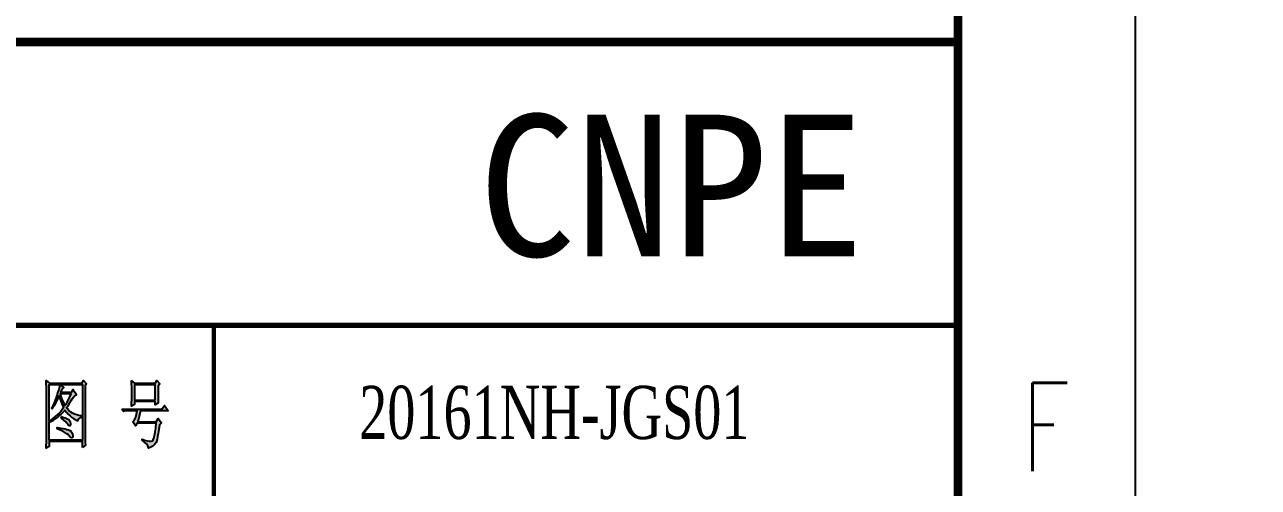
# Model space of a CAD drawing. Header units: inches. Extents: x 3186 to 109360, y -14990 to 740552.
# Drawn here: x 54351 to 57833, y 183849 to 185155 of the extents above; entities that cross this region are included whole.
import ezdxf
from ezdxf.enums import TextEntityAlignment as Align

# ---------------------------------------------------------------- set-up
doc = ezdxf.new("R2010")
doc.units = ezdxf.units.IN
doc.header["$MEASUREMENT"] = 0
for name, color, linetype in [('1', 7, 'Continuous'), ('PUB_TEXT', 7, 'Continuous'), ('图框', 4, 'Continuous')]:
    doc.layers.add(name, color=color, linetype=linetype)
doc.styles.add('HZ', font='txt_____.ttf', dxfattribs={"width": 0.7, "bigfont": 'HZTXT'})
doc.styles.get("Standard").update_dxf_attribs({"font": 'txt', "bigfont": 'gbcbig.shx'})
doc.styles.add('宋体', font='', dxfattribs={"width": 0.7})
doc.styles.get('宋体').set_extended_font_data('SimSun')
doc.dimstyles.new('Standard-yuanban', dxfattribs={"dimtxt": 800, "dimasz": 0.18, "dimexe": 0.18, "dimexo": 0.0625, "dimgap": 0.09, "dimtad": 0, "dimtih": 1, "dimtoh": 1, "dimdec": 4, "dimlfac": 0.02, "dimzin": 0, "dimdsep": 46, "dimtxsty": 'Standard', "dimcen": 0.09, "dimadec": 0, "dimazin": 0, "dimtfac": 1, "dimtdec": 4, "dimtofl": 0, "dimtmove": 0, "dimatfit": 3, "dimfxl": 1, "dimtolj": 1, "dimtzin": 0, "dimarcsym": 0})

# ---------------------------------------------------------------- blocks, each defined once
blk = doc.blocks.new('图签')
at = {"layer": '1'}
h = blk.add_hatch(color=7, dxfattribs=at)
h.paths.add_polyline_path([(-49.263, 35.751), (-49.263, 38.592), (-49.191, 38.692), (-49.353, 38.891), (-49.448, 38.739), (-51.278, 38.739), (-51.463, 38.891), (-51.459, 38.701), (-51.454, 38.521), (-51.454, 35.381), (-51.459, 35.206), (-51.463, 35.059), (-51.288, 35.158), (-51.288, 35.443), (-49.424, 35.443), (-49.424, 35.092), (-49.248, 35.225), (-49.258, 35.391), (-49.258, 35.566)])
h.paths.add_polyline_path([(-51.288, 36.524), (-51.169, 36.586), (-51.055, 36.652), (-50.942, 36.723), (-50.833, 36.804), (-50.728, 36.89), (-50.624, 36.984), (-50.519, 37.084), (-50.42, 37.188), (-50.406, 37.207), (-50.311, 37.089), (-50.216, 36.98), (-50.116, 36.88), (-50.012, 36.795), (-49.903, 36.719), (-49.784, 36.657), (-49.68, 36.61), (-49.628, 36.723), (-49.519, 36.804), (-49.471, 36.823), (-49.471, 36.89), (-49.614, 36.908), (-49.742, 36.937), (-49.865, 36.98), (-49.979, 37.037), (-50.083, 37.103), (-50.178, 37.188), (-50.268, 37.283), (-50.311, 37.34), (-50.211, 37.492), (-50.126, 37.629), (-50.05, 37.753), (-49.998, 37.843), (-49.903, 37.971), (-49.803, 38.056), (-49.761, 38.075), (-49.96, 38.374), (-50.064, 38.208), (-50.648, 38.208), (-50.581, 38.355), (-50.557, 38.393), (-50.463, 38.493), (-50.685, 38.659), (-49.424, 38.659), (-49.424, 35.523), (-51.288, 35.523)], flags=16)
h.paths.add_polyline_path([(-50.847, 36.159), (-50.847, 36.225), (-50.534, 36.178), (-50.401, 36.15), (-50.292, 36.121), (-50.197, 36.093), (-50.126, 36.059), (-50.059, 36.007), (-49.979, 35.889), (-49.96, 35.742), (-49.969, 35.685), (-50.021, 35.633), (-50.126, 35.723), (-50.145, 35.751), (-50.211, 35.813), (-50.301, 35.879), (-50.41, 35.946), (-50.534, 36.017), (-50.681, 36.088)], flags=0)
h.paths.add_polyline_path([(-51.288, 36.591), (-51.288, 38.659), (-50.709, 38.659), (-50.723, 38.535), (-50.761, 38.374), (-50.818, 38.18), (-50.847, 38.09), (-50.899, 37.933), (-50.961, 37.776), (-51.022, 37.625), (-51.089, 37.473), (-51.16, 37.326), (-51.127, 37.293), (-51.046, 37.416), (-50.965, 37.549), (-50.889, 37.686), (-50.814, 37.833), (-50.747, 37.985), (-50.728, 38.023), (-50.69, 37.871), (-50.638, 37.715), (-50.576, 37.558), (-50.51, 37.397), (-50.486, 37.34), (-50.562, 37.24), (-50.648, 37.141), (-50.742, 37.041), (-50.842, 36.942), (-50.951, 36.847), (-51.065, 36.757), (-51.188, 36.662)], flags=16)
h.paths.add_polyline_path([(-50.614, 36.776), (-50.6, 36.842), (-50.534, 36.823), (-50.391, 36.771), (-50.278, 36.723), (-50.192, 36.676), (-50.112, 36.572), (-50.102, 36.41), (-50.14, 36.301), (-50.216, 36.377), (-50.278, 36.453), (-50.363, 36.548), (-50.477, 36.652)], flags=0)
h.paths.add_polyline_path([(-50.406, 37.473), (-50.467, 37.582), (-50.534, 37.715), (-50.595, 37.871), (-50.662, 38.056), (-50.685, 38.123), (-50.064, 38.123), (-50.135, 37.957), (-50.211, 37.805), (-50.282, 37.667), (-50.358, 37.539)], flags=16)
h.paths.add_polyline_path([(-45.146, 38.009), (-45.146, 38.573), (-45.055, 38.692), (-45.217, 38.891), (-45.321, 38.725), (-46.474, 38.725), (-46.649, 38.858), (-46.644, 38.687), (-46.64, 38.512), (-46.64, 37.791), (-46.644, 37.615), (-46.649, 37.449), (-46.649, 37.44), (-46.474, 37.525), (-46.474, 37.691), (-45.312, 37.691), (-45.312, 37.506), (-45.136, 37.61), (-45.141, 37.705), (-45.141, 37.838)])
h.paths.add_polyline_path([(-46.474, 38.64), (-45.312, 38.64), (-45.312, 37.776), (-46.474, 37.776)], flags=16)
h.paths.add_polyline_path([(-46.137, 37.174), (-44.586, 37.174), (-44.795, 37.473), (-44.946, 37.259), (-47.199, 37.259), (-47.104, 37.127), (-47, 37.174), (-46.336, 37.174), (-46.374, 36.984), (-46.412, 36.823), (-46.431, 36.776), (-46.507, 36.629), (-46.568, 36.557), (-46.431, 36.325), (-46.322, 36.477), (-45.25, 36.477), (-45.283, 36.197), (-45.316, 35.965), (-45.349, 35.78), (-45.387, 35.633), (-45.425, 35.538), (-45.465, 35.479), (-45.544, 35.452), (-45.644, 35.452), (-45.762, 35.476), (-45.914, 35.523), (-46.042, 35.576), (-46.056, 35.509), (-45.914, 35.41), (-45.805, 35.305), (-45.734, 35.196), (-45.696, 35.082), (-45.696, 35.059), (-45.553, 35.116), (-45.449, 35.172), (-45.425, 35.191), (-45.33, 35.282), (-45.264, 35.376), (-45.236, 35.443), (-45.207, 35.552), (-45.174, 35.699), (-45.141, 35.893), (-45.108, 36.126), (-45.074, 36.377), (-44.961, 36.491), (-45.136, 36.742), (-45.264, 36.557), (-46.298, 36.557)])
at = {"layer": '1', "color": 7, "const_width": 0.5}
for points in [[(-180, 0), (0, 0), (0, 131.762), (-180, 131.762)], [(-180, 58), (0, 58), (0, 0), (-180, 0)]]:
    blk.add_lwpolyline(points, close=True, dxfattribs=at)
at = {"layer": '1', "color": 7}
for points, const_width in [([(-180, 42), (0, 42)], 0.3), ([(-42, 42), (-42, 32)], 0.25)]:
    blk.add_lwpolyline(points, dxfattribs=dict(at, const_width=const_width))
for points in [[(-49.424, 35.092), (-49.424, 35.443), (-51.288, 35.443), (-51.288, 35.158), (-51.463, 35.059), (-51.459, 35.206), (-51.454, 35.381), (-51.454, 38.521), (-51.459, 38.701), (-51.463, 38.891), (-51.278, 38.739), (-49.448, 38.739), (-49.353, 38.891), (-49.191, 38.692), (-49.263, 38.592), (-49.263, 35.751), (-49.258, 35.566), (-49.258, 35.391), (-49.248, 35.225)], [(-50.012, 36.795), (-49.903, 36.719), (-49.784, 36.657), (-49.68, 36.61), (-49.628, 36.723), (-49.519, 36.804), (-49.471, 36.823), (-49.471, 36.89), (-49.614, 36.908), (-49.742, 36.937), (-49.865, 36.98), (-49.979, 37.037), (-50.083, 37.103), (-50.178, 37.188), (-50.268, 37.283), (-50.311, 37.34), (-50.211, 37.492), (-50.126, 37.629), (-50.05, 37.753), (-49.998, 37.843), (-49.903, 37.971), (-49.803, 38.056), (-49.761, 38.075), (-49.96, 38.374), (-50.064, 38.208), (-50.648, 38.208), (-50.581, 38.355), (-50.557, 38.393), (-50.463, 38.493), (-50.685, 38.659), (-49.424, 38.659), (-49.424, 35.523), (-51.288, 35.523), (-51.288, 36.524), (-51.169, 36.586), (-51.055, 36.652), (-50.942, 36.723), (-50.833, 36.804), (-50.728, 36.89), (-50.624, 36.984), (-50.519, 37.084), (-50.42, 37.188), (-50.406, 37.207), (-50.311, 37.089), (-50.216, 36.98), (-50.116, 36.88)], [(-50.69, 37.871), (-50.638, 37.715), (-50.576, 37.558), (-50.51, 37.397), (-50.486, 37.34), (-50.562, 37.24), (-50.648, 37.141), (-50.742, 37.041), (-50.842, 36.942), (-50.951, 36.847), (-51.065, 36.757), (-51.188, 36.662), (-51.288, 36.591), (-51.288, 38.659), (-50.709, 38.659), (-50.723, 38.535), (-50.761, 38.374), (-50.818, 38.18), (-50.847, 38.09), (-50.899, 37.933), (-50.961, 37.776), (-51.022, 37.625), (-51.089, 37.473), (-51.16, 37.326), (-51.127, 37.293), (-51.046, 37.416), (-50.965, 37.549), (-50.889, 37.686), (-50.814, 37.833), (-50.747, 37.985), (-50.728, 38.023)], [(-45.321, 38.725), (-45.217, 38.891), (-45.055, 38.692), (-45.146, 38.573), (-45.146, 38.009), (-45.141, 37.838), (-45.141, 37.705), (-45.136, 37.61), (-45.312, 37.506), (-45.312, 37.691), (-46.474, 37.691), (-46.474, 37.525), (-46.649, 37.44), (-46.649, 37.449), (-46.644, 37.615), (-46.64, 37.791), (-46.64, 38.512), (-46.644, 38.687), (-46.649, 38.858), (-46.474, 38.725)], [(-45.312, 37.776), (-45.312, 38.64), (-46.474, 38.64), (-46.474, 37.776)], [(-50.358, 37.539), (-50.282, 37.667), (-50.211, 37.805), (-50.135, 37.957), (-50.064, 38.123), (-50.685, 38.123), (-50.662, 38.056), (-50.595, 37.871), (-50.534, 37.715), (-50.467, 37.582), (-50.406, 37.473)], [(-47.199, 37.259), (-44.946, 37.259), (-44.795, 37.473), (-44.586, 37.174), (-46.137, 37.174), (-46.298, 36.557), (-45.264, 36.557), (-45.136, 36.742), (-44.961, 36.491), (-45.074, 36.377), (-45.108, 36.126), (-45.141, 35.893), (-45.174, 35.699), (-45.207, 35.552), (-45.236, 35.443), (-45.264, 35.376), (-45.33, 35.282), (-45.425, 35.191), (-45.449, 35.172), (-45.553, 35.116), (-45.696, 35.059), (-45.696, 35.082), (-45.734, 35.196), (-45.805, 35.305), (-45.914, 35.41), (-46.056, 35.509), (-46.042, 35.576), (-45.914, 35.523), (-45.762, 35.476), (-45.644, 35.452), (-45.544, 35.452), (-45.473, 35.476), (-45.463, 35.481), (-45.425, 35.538), (-45.387, 35.633), (-45.349, 35.78), (-45.316, 35.965), (-45.283, 36.197), (-45.25, 36.477), (-46.322, 36.477), (-46.431, 36.325), (-46.568, 36.557), (-46.507, 36.629), (-46.431, 36.776), (-46.412, 36.823), (-46.374, 36.984), (-46.336, 37.174), (-47, 37.174), (-47.104, 37.127)], [(-50.021, 35.633), (-50.126, 35.723), (-50.145, 35.751), (-50.211, 35.813), (-50.301, 35.879), (-50.41, 35.946), (-50.534, 36.017), (-50.681, 36.088), (-50.847, 36.159), (-50.847, 36.225), (-50.534, 36.178), (-50.401, 36.15), (-50.292, 36.121), (-50.197, 36.093), (-50.126, 36.059), (-50.059, 36.007), (-49.979, 35.889), (-49.96, 35.742), (-49.969, 35.685)], [(-50.14, 36.301), (-50.216, 36.377), (-50.278, 36.453), (-50.363, 36.548), (-50.477, 36.652), (-50.614, 36.776), (-50.6, 36.842), (-50.534, 36.823), (-50.391, 36.771), (-50.278, 36.723), (-50.192, 36.676), (-50.112, 36.572), (-50.102, 36.41)]]:
    blk.add_lwpolyline(points, close=True, dxfattribs=at)
at = {"linetype": 'Continuous', "insert": (-22.782, 37.062), "char_height": 3, "attachment_point": 5, "style": '宋体'}
blk.add_mtext_dynamic_manual_height_columns('{\\fTimes New Roman|b0|i0|c0|p18;20161NH-JGS01}', width=17.30878, gutter_width=1, heights=[-3.067], dxfattribs=at)
at = {"layer": 'PUB_TEXT', "color": 7, "style": '宋体'}
blk.add_text('CNPE', height=8, dxfattribs=at).set_placement((-27.046, 45.903))
blk = doc.blocks.new('*U121')
blk.add_blockref('图签', (0, 0))
blk = doc.blocks.new('*D83')
at = {"color": 0, "lineweight": -2, "transparency": 16777216}
for p, q in [((57485.2, 211406.5), (70241.8, 211406.5)), ((70241.7, 211406.3), (70241.7, 196956.6)), ((70241.7, 181706.6), (70241.7, 196156.4)), ((57485.2, 181706.5), (70241.8, 181706.5))]:
    blk.add_line(p, q, dxfattribs=at)
at = {"color": 0, "transparency": 16777216}
for points in [[(70241.6, 211406.3), (70241.7, 211406.3), (70241.7, 211406.5)], [(70241.6, 181706.6), (70241.7, 181706.6), (70241.7, 181706.5)]]:
    blk.add_solid(points, dxfattribs=at)
at = {"layer": 'Defpoints', "color": 0, "transparency": 16777216}
for p in [(57485.1, 211406.5), (70241.7, 211406.5), (57485.1, 181706.5)]:
    blk.add_point(p, dxfattribs=at)
at = {"color": 0, "transparency": 16777216, "insert": (70241.7, 196556.5), "char_height": 800, "attachment_point": 5}
blk.add_mtext('\\A1;594.0000', dxfattribs=at)

msp = doc.modelspace()

# ---------------------------------------------------------------- linework, layer by layer
at = {"layer": '图框'}
for p, q in [((57485.13373, 211406.4614), (57485.13373, 181706.4614)), ((56985.13373, 196556.4614), (56985.13373, 182206.4614)), ((56985.13373, 196556.4614), (56985.13373, 182206.4614)), ((56985.13373, 196556.4614), (56985.13373, 182206.4614)), ((56985.13373, 196556.4614), (56985.13373, 182206.4614))]:
    msp.add_line(p, q, dxfattribs=at)
at = {"layer": '图框', "color": 1}
msp.add_line((56985.13373, 210906.4614), (56985.13373, 182206.4614), dxfattribs=at)

# ---------------------------------------------------------------- block references
at = {"xscale": 50, "yscale": 50, "zscale": 50}
msp.add_blockref('*U121', (56985.13373, 182206.4614), dxfattribs=at)

# ---------------------------------------------------------------- texts
at = {"layer": '图框', "style": 'HZ', "width": 0.7}
msp.add_text('F', height=250, dxfattribs=at).set_placement((57233.17384, 183894.26341), align=Align.CENTER)

# ---------------------------------------------------------------- dimensions: what is measured, and where the dimension line sits
dim = msp.add_linear_dim(base=(70241.66803, 211406.4614), p1=(57485.13373, 181706.4614), p2=(57485.13373, 211406.4614), angle=90, dimstyle='Standard-yuanban')
dim.commit()
dim.dimension.update_dxf_attribs({"geometry": '*D83', "text_midpoint": (70241.66803, 196556.4614)})

doc.saveas('drawing.dxf')
